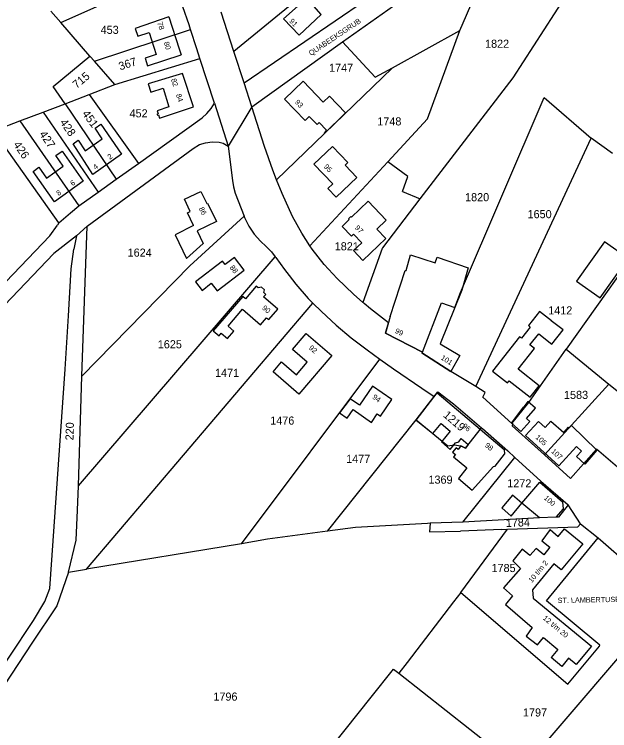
# Model space of a CAD drawing. Extents: x 191922 to 199923, y 328959 to 333350.
# Drawn here: x 193304.1 to 193502.6, y 331272.8 to 331511.5 of the extents above; entities that cross this region are included whole.
import ezdxf

# ---------------------------------------------------------------- set-up
doc = ezdxf.new("R2010")
doc.units = 0
for name, color, linetype in [('bestemmingsplangebied', 7, 'Continuous'), ('enkelbestemming', 7, 'Continuous'), ('Level 13', 7, 'Continuous'), ('Level 14', 7, 'Continuous'), ('Level 6', 7, 'Continuous'), ('maatvoering - maximum aantal wooneenheden', 7, 'Continuous'), ('Maatvoering_symbolen', 7, 'Continuous'), ('recreatiewoning', 7, 'Continuous')]:
    doc.layers.add(name, color=color, linetype=linetype)

msp = doc.modelspace()

# ---------------------------------------------------------------- linework, layer by layer
at = {"layer": 'bestemmingsplangebied'}
for p, q in [((193413.46, 331502.25), (193483.41, 331552.3)), ((193413.46, 331502.25), (193483.41, 331552.3)), ((193383.28, 331480.66), (193413.46, 331502.25)), ((193383.28, 331480.66), (193413.46, 331502.25)), ((193383.28, 331480.66), (193375.39, 331467.54)), ((193383.28, 331480.66), (193375.39, 331467.54)), ((193367.77, 331468.62), (193370.05, 331468.97)), ((193367.77, 331468.62), (193370.05, 331468.97)), ((193326.54, 331390.86), (193328.33, 331440.84)), ((193326.54, 331390.86), (193328.33, 331440.84)), ((193325.49, 331354.3), (193326.54, 331390.86)), ((193325.49, 331354.3), (193326.54, 331390.86)), ((193322.12, 331325.58), (193318.2, 331314.38)), ((193322.12, 331325.58), (193318.2, 331314.38)), ((193318.2, 331314.38), (193309.96, 331301.86)), ((193318.2, 331314.38), (193309.96, 331301.86)), ((193309.96, 331301.86), (193287.98, 331268.81)), ((193309.96, 331301.86), (193287.98, 331268.81))]:
    msp.add_line(p, q, dxfattribs=at)
for points in [[(193328.33, 331440.84), (193363.7, 331466.78), (193365.81, 331468.09), (193367.77, 331468.62)], [(193328.33, 331440.84), (193363.7, 331466.78), (193365.81, 331468.09), (193367.77, 331468.62)], [(193370.05, 331468.97), (193372.34, 331468.92), (193373.7, 331468.49), (193375.39, 331467.54)], [(193370.05, 331468.97), (193372.34, 331468.92), (193373.7, 331468.49), (193375.39, 331467.54)], [(193322.12, 331325.58), (193324.71, 331336.26), (193325.15, 331346.22), (193325.49, 331354.3)], [(193322.12, 331325.58), (193324.71, 331336.26), (193325.15, 331346.22), (193325.49, 331354.3)]]:
    msp.add_lwpolyline(points, dxfattribs=at)
at = {"layer": 'Level 6'}
for p, q in [((193470.37, 331490.36), (193501.2, 331538.12)), ((193452.6, 331506.13), (193461.86, 331527.39)), ((193319.55, 331508.75), (193355.56, 331524.79)), ((193400.87, 331518.56), (193377.32, 331499.13)), ((193380.72, 331488.59), (193421.17, 331516.33)), ((193362.32, 331507.97), (193360.27, 331513.93)), ((193319.55, 331508.75), (193316.29, 331512.49)), ((193377.32, 331499.13), (193373.09, 331512.24)), ((193329.29, 331497.55), (193319.55, 331508.75)), ((193362.84, 331506.37), (193362.32, 331507.97)), ((193330.79, 331495.84), (193362.84, 331506.37)), ((193364.9, 331500), (193362.84, 331506.37)), ((193430.15, 331493.66), (193452.6, 331506.13)), ((193441.79, 331476.59), (193452.6, 331506.13)), ((193424.41, 331490.48), (193413.46, 331502.25)), ((193365.96, 331496.74), (193364.9, 331500)), ((193317.01, 331487.42), (193329.29, 331497.55)), ((193329.29, 331497.55), (193330.79, 331495.84)), ((193380.72, 331488.59), (193377.32, 331499.13)), ((193337.58, 331488.1), (193330.79, 331495.84)), ((193337.58, 331488.1), (193365.96, 331496.74)), ((193370.77, 331481.85), (193365.96, 331496.74)), ((193407.52, 331471.79), (193430.15, 331493.66)), ((193424.41, 331490.48), (193430.15, 331493.66)), ((193439.44, 331449.95), (193470.37, 331490.36)), ((193329.08, 331484.79), (193337.58, 331488.1)), ((193383.28, 331480.66), (193380.72, 331488.59)), ((193320.98, 331481.63), (193317.01, 331487.42)), ((193320.98, 331481.63), (193329.08, 331484.79)), ((193329.08, 331484.79), (193345.47, 331461.78)), ((193313.73, 331478.9), (193320.98, 331481.63)), ((193320.98, 331481.63), (193338.06, 331456.49)), ((193369.66, 331480.04), (193370.77, 331481.85)), ((193370.77, 331481.85), (193375.39, 331467.54)), ((193387.53, 331467.46), (193383.28, 331480.66)), ((193305.94, 331475.97), (193313.73, 331478.9)), ((193313.73, 331478.9), (193332.01, 331452.17)), ((193297.16, 331472.67), (193305.94, 331475.97)), ((193305.94, 331475.97), (193325.62, 331447.6)), ((193428.58, 331462.32), (193441.79, 331476.59)), ((193318.91, 331442), (193297.16, 331472.67)), ((193391.5, 331456.35), (193407.52, 331471.79)), ((193457.98, 331387.41), (193496.45, 331470.16)), ((193503.54, 331465.06), (193496.45, 331470.16)), ((193390.24, 331459.51), (193387.53, 331467.46)), ((193338.06, 331456.49), (193345.47, 331461.78)), ((193402.65, 331434.35), (193428.58, 331462.32)), ((193435.33, 331457.44), (193428.58, 331462.32)), ((193391.5, 331456.35), (193390.24, 331459.51)), ((193433.45, 331452.46), (193435.33, 331457.44)), ((193332.01, 331452.17), (193338.06, 331456.49)), ((193393.35, 331451.72), (193391.5, 331456.35)), ((193325.62, 331447.6), (193332.01, 331452.17)), ((193433.45, 331452.46), (193439.44, 331449.95)), ((193377.71, 331451.83), (193380.67, 331444.26)), ((193396.87, 331444.1), (193393.35, 331451.72)), ((193426.99, 331433.67), (193439.44, 331449.95)), ((193522.77, 331448.8), (193488.02, 331399.86)), ((193362.63, 331427.66), (193380.67, 331444.26)), ((193399.92, 331438.5), (193396.87, 331444.1)), ((193315.87, 331437.6), (193318.5, 331441.21)), ((193318.91, 331442), (193318.5, 331441.21)), ((193328.33, 331440.84), (193324.86, 331437.66)), ((193328.33, 331440.84), (193324.86, 331437.66)), ((193382.27, 331440.92), (193384.07, 331438.26)), ((193324.86, 331437.66), (193317.25, 331431.78)), ((193324.86, 331437.66), (193317.25, 331431.78)), ((193324.86, 331437.66), (193323.97, 331433.24)), ((193402.65, 331434.35), (193399.92, 331438.5)), ((193403.43, 331433.17), (193402.65, 331434.35)), ((193407.35, 331428.15), (193403.43, 331433.17)), ((193420.34, 331415.56), (193426.88, 331433.53)), ((193426.88, 331433.53), (193426.99, 331433.67)), ((193317.25, 331431.78), (193280.26, 331393.17)), ((193317.25, 331431.78), (193280.26, 331393.17)), ((193325.49, 331354.3), (193391.07, 331430.69)), ((193411.68, 331423.46), (193407.35, 331428.15)), ((193362.63, 331427.66), (193326.54, 331390.86)), ((193394.12, 331426.47), (193395.68, 331424.4)), ((193395.68, 331424.4), (193397.93, 331421.5)), ((193417.14, 331418.24), (193411.68, 331423.46)), ((193420.31, 331415.49), (193417.14, 331418.24)), ((193328.13, 331326.57), (193403.62, 331415.24)), ((193420.34, 331415.56), (193420.31, 331415.49)), ((193420.54, 331415.3), (193420.31, 331415.49)), ((193420.73, 331415.14), (193420.54, 331415.3)), ((193422.86, 331413.3), (193420.73, 331415.14)), ((193440.12, 331398.9), (193446.48, 331415.3)), ((193428.81, 331408.65), (193422.86, 331413.3)), ((193411.36, 331407.92), (193416.43, 331403.68)), ((193427.82, 331405.17), (193428.81, 331408.65)), ((193440.12, 331398.9), (193427.82, 331405.17)), ((193475.59, 331382.14), (193488.02, 331399.86)), ((193488.02, 331399.86), (193502.25, 331388.27)), ((193439.94, 331398.61), (193440.12, 331398.9)), ((193449.62, 331392.48), (193439.94, 331398.61)), ((193379.82, 331335.07), (193425.96, 331396.59)), ((193457.98, 331387.41), (193449.62, 331392.48)), ((193461.12, 331385.49), (193457.98, 331387.41)), ((193480.81, 331364.65), (193502.25, 331388.27)), ((193502.25, 331388.27), (193515.64, 331377.39)), ((193440, 331386.9), (193444.09, 331384.11)), ((193460.34, 331383.92), (193461.12, 331385.49)), ((193438.08, 331376.29), (193444.09, 331384.11)), ((193469.99, 331375.08), (193460.34, 331383.92)), ((193469.99, 331375.08), (193475.59, 331382.14)), ((193408.49, 331339.24), (193438.08, 331376.29)), ((193470.39, 331374.73), (193469.99, 331375.08)), ((193470.12, 331374.34), (193470.39, 331374.73)), ((193480.81, 331364.65), (193470.12, 331374.34)), ((193498.21, 331366.58), (193489.54, 331356.74)), ((193510.07, 331356.3), (193498.21, 331366.58)), ((193453.65, 331342.28), (193470.97, 331363.77)), ((193489.54, 331356.74), (193480.81, 331364.65)), ((193488.77, 331347.96), (193485.55, 331343.9)), ((193492.82, 331341.66), (193488.77, 331347.96)), ((193453.65, 331342.28), (193442.78, 331341.86)), ((193479.17, 331343.66), (193453.65, 331342.28)), ((193484.6, 331343.86), (193479.17, 331343.66)), ((193485.55, 331343.9), (193484.6, 331343.86)), ((193417.79, 331340.47), (193408.49, 331339.24)), ((193441.86, 331341.83), (193417.79, 331340.47)), ((193442.78, 331341.86), (193441.86, 331341.83)), ((193442.78, 331341.86), (193442.53, 331338.99)), ((193466.57, 331339.8), (193452.81, 331339.28)), ((193452.95, 331318.8), (193468.56, 331339.89)), ((193466.57, 331339.8), (193468.56, 331339.89)), ((193492.82, 331341.66), (193498.79, 331337.02)), ((193408.49, 331339.24), (193388.46, 331336.61)), ((193442.53, 331338.99), (193452.81, 331339.28)), ((193379.82, 331335.07), (193328.13, 331326.57)), ((193388.46, 331336.61), (193379.82, 331335.07)), ((193498.79, 331337.02), (193500.46, 331335.55)), ((193500.46, 331335.55), (193522.46, 331316.29)), ((193322.12, 331325.58), (193328.13, 331326.57)), ((193452.95, 331318.8), (193450.52, 331315.72)), ((193452.95, 331318.8), (193488.67, 331288.25)), ((193450.52, 331315.72), (193435.07, 331295.5)), ((193435.07, 331295.5), (193432.29, 331291.88)), ((193430.47, 331293.3), (193432.29, 331291.88)), ((193432.29, 331291.88), (193473.37, 331259.55))]:
    msp.add_line(p, q, dxfattribs=at)
for points in [[(193452.85, 331418.75), (193480.7, 331483.77), (193496.45, 331470.16)], [(193345.47, 331461.78), (193366.74, 331476.97), (193368.31, 331478.4), (193369.66, 331480.04)], [(193375.39, 331467.54), (193376.77, 331456.11), (193377.11, 331453.94), (193377.71, 331451.83)], [(193318.91, 331442), (193322.8, 331445.33), (193325.62, 331447.6)], [(193380.67, 331444.26), (193380.84, 331443.8), (193382.27, 331440.92)], [(193258.96, 331379.02), (193276.54, 331396.69), (193315.87, 331437.6)], [(193384.07, 331438.26), (193386.21, 331435.86), (193388.09, 331434.05)], [(193285.97, 331272.84), (193310.48, 331309.49), (193314.27, 331315.81), (193315.96, 331320.1), (193320.99, 331393.22), (193322.18, 331410.98), (193323.08, 331426.71), (193323.97, 331433.24)], [(193388.09, 331434.05), (193389.77, 331432.28), (193391.07, 331430.69)], [(193391.07, 331430.69), (193391.31, 331430.39), (193394.12, 331426.47)], [(193397.93, 331421.5), (193402.05, 331416.8), (193403.62, 331415.24)], [(193446.48, 331415.3), (193450.92, 331413.77), (193452.85, 331418.75)], [(193403.62, 331415.24), (193406.49, 331412.39), (193411.36, 331407.92)], [(193416.43, 331403.68), (193421.68, 331399.67), (193425.96, 331396.59)], [(193425.96, 331396.59), (193430.51, 331393.31), (193440, 331386.9)], [(193444.09, 331384.11), (193445.3, 331385.68), (193450.51, 331381.64), (193459.87, 331373.7)], [(193438.08, 331376.29), (193448.65, 331367.67), (193450.74, 331367.99), (193453, 331367.68), (193454.51, 331366.92), (193459.87, 331373.7)], [(193459.87, 331373.7), (193460.16, 331373.46), (193468.58, 331365.97), (193470.97, 331363.77)], [(193470.97, 331363.77), (193479.66, 331355.95), (193488.77, 331347.96)], [(193468.56, 331339.89), (193492.01, 331340.64), (193492.82, 331341.66)], [(193499.3, 331301.24), (193481.51, 331315.97), (193498.79, 331337.02)], [(193473.37, 331259.55), (193521.32, 331315.46), (193522.46, 331316.29)], [(193488.67, 331288.25), (193499.17, 331300.91), (193499.3, 331301.24)], [(193400.99, 331256.15), (193423.06, 331283.89), (193430.47, 331293.3)]]:
    msp.add_lwpolyline(points, dxfattribs=at)
at = {"layer": 'recreatiewoning'}
for p, q in [((193355.56, 331510.69), (193359.06, 331500)), ((193399.01, 331504.51), (193393.79, 331509.94)), ((193399.01, 331504.51), (193406.43, 331511.36)), ((193359.06, 331500), (193359.73, 331497.96)), ((193409.12, 331484.18), (193414.54, 331478.6)), ((193351.65, 331478.24), (193351.99, 331478.36)), ((193351.65, 331478.24), (193351.8, 331477.82)), ((193351.73, 331479.34), (193351.99, 331478.36)), ((193407.52, 331471.79), (193414.54, 331478.6)), ((193351.8, 331477.82), (193352.13, 331477.93)), ((193339.84, 331464.91), (193330.27, 331458.12)), ((193418.33, 331457.14), (193411.42, 331450.53)), ((193327.02, 331455.83), (193317.44, 331449.04)), ((193422.05, 331449.16), (193416.54, 331443.85)), ((193422.06, 331449.16), (193428.1, 331442.89)), ((193415.72, 331443.06), (193413.34, 331440.77)), ((193416.29, 331444.11), (193415.47, 331443.32)), ((193415.47, 331443.32), (193415.72, 331443.06)), ((193416.3, 331444.11), (193416.54, 331443.85)), ((193424.98, 331439.89), (193428.1, 331442.89)), ((193413.34, 331440.77), (193416.49, 331437.49)), ((193424.99, 331439.89), (193427.99, 331436.75)), ((193427.99, 331436.75), (193420.29, 331429.46)), ((193429.41, 331410.75), (193434.4, 331426.05)), ((193385.36, 331420.35), (193384.71, 331420.91)), ((193386.5, 331420.52), (193385.36, 331420.34)), ((193387.45, 331419.71), (193386.5, 331420.52)), ((193387.23, 331418.74), (193387.45, 331419.71)), ((193387.92, 331418.15), (193387.23, 331418.74)), ((193401.42, 331405.14), (193409.96, 331397.83)), ((193475.27, 331382.42), (193473.96, 331380.68)), ((193477.8, 331380.17), (193475.27, 331382.42)), ((193498.32, 331366.18), (193494.35, 331361.6))]:
    msp.add_line(p, q, dxfattribs=at)
for points in [[(193406.43, 331511.36), (193401.59, 331516.92), (193393.79, 331509.94)], [(193355.56, 331510.69), (193344.4, 331506.71), (193345.23, 331504.15), (193349.01, 331505.46), (193351.4, 331498.11), (193347.68, 331496.86), (193348.52, 331494.27), (193359.73, 331497.96)], [(193360.16, 331491.79), (193348.73, 331488.31), (193349.57, 331485.58), (193353.66, 331486.86), (193355.61, 331480.59), (193351.73, 331479.34)], [(193352.13, 331477.93), (193352.47, 331476.89), (193363.79, 331480.64), (193360.16, 331491.79)], [(193394.11, 331483.22), (193400.38, 331489.16), (193407.02, 331482.22), (193409.12, 331484.18)], [(193394.11, 331483.22), (193401, 331476.07), (193402.42, 331477.43), (193405.03, 331474.72), (193405.73, 331475.38), (193408.17, 331472.83), (193407.33, 331471.98), (193407.52, 331471.79)], [(193330.27, 331458.12), (193323.66, 331468.33), (193325.37, 331469.54), (193327.74, 331466.01), (193333.4, 331470), (193331, 331473.52), (193332.92, 331474.86), (193339.84, 331464.91)], [(193403.97, 331461.53), (193410.16, 331467.44), (193415.28, 331462.14), (193414.34, 331461.23), (193418.33, 331457.14)], [(193317.44, 331449.04), (193310.36, 331459.13), (193312.3, 331460.51), (193314.83, 331456.91), (193320.38, 331460.83), (193317.91, 331464.37), (193319.99, 331465.84), (193327.02, 331455.83)], [(193411.42, 331450.53), (193408.64, 331453.38), (193410.27, 331454.95), (193403.97, 331461.53)], [(193363.82, 331441.09), (193361.78, 331445.35), (193362.73, 331445.81), (193360.78, 331449.88), (193366.24, 331452.48), (193368.22, 331448.45), (193368.46, 331448.56), (193371.46, 331442.39), (193365.08, 331439.29), (193367.09, 331435.15)], [(193363.82, 331441.09), (193357.69, 331438.01), (193361.52, 331430.11), (193367.09, 331435.15)], [(193416.49, 331437.49), (193417.2, 331438.17), (193419.9, 331435.36), (193417.17, 331432.75), (193420.29, 331429.46)], [(193508.69, 331430.09), (193500.87, 331435.67), (193491.57, 331422.59), (193499.4, 331417.01), (193508.69, 331430.09)], [(193380.69, 331426.23), (193377.47, 331430.44), (193374.37, 331428.07), (193373.46, 331429.25)], [(193434.4, 331426.05), (193434.69, 331426.11), (193436.22, 331431.29), (193444.36, 331428.62), (193445.02, 331430.57), (193455.42, 331427.01)], [(193373.46, 331429.25), (193364.5, 331422.28), (193366.69, 331419.44), (193369.76, 331421.83), (193371.71, 331419.32), (193380.69, 331426.23)], [(193455.42, 331427.01), (193453.24, 331419.59), (193446.06, 331401.61), (193452.66, 331397.74), (193449.62, 331392.48)], [(193384.71, 331420.91), (193381.1, 331416.7), (193380.24, 331417.44)], [(193380.24, 331417.44), (193370.37, 331406.04), (193372.36, 331404.33), (193373.09, 331405.2), (193375.12, 331403.46), (193377.22, 331405.94), (193375.32, 331407.56), (193380.1, 331413.18), (193386.13, 331408), (193388.12, 331410.37), (193388.88, 331409.72)], [(193388.88, 331409.72), (193391.91, 331413.23), (193387.21, 331417.29), (193387.92, 331418.15)], [(193483.14, 331409.35), (193479.22, 331412.46), (193475.49, 331407.76), (193476.12, 331407.27), (193473.18, 331403.55), (193472.55, 331404.04), (193463.56, 331392.58), (193468.55, 331388.65), (193469.11, 331389.36), (193476.1, 331383.86), (193479.09, 331387.66), (193472.08, 331393.18), (193477.51, 331400.08), (193476, 331401.28), (193478.93, 331405.01), (193483.32, 331401.56), (193487.03, 331406.28), (193483.1, 331409.37)], [(193429.41, 331410.75), (193427.82, 331405.17), (193440.12, 331398.9), (193439.94, 331398.61), (193449.62, 331392.48)], [(193409.96, 331397.83), (193398.95, 331384.89), (193390.34, 331392.36), (193393.15, 331395.66), (193398.11, 331391.36), (193401.71, 331395.58), (193396.82, 331399.8), (193401.42, 331405.14)], [(193429.93, 331383.12), (193423.54, 331387.53), (193419.18, 331381.23), (193416.09, 331383.37)], [(193438.04, 331376.24), (193445.02, 331385.33), (193453.65, 331378.14), (193467.41, 331366.43), (193467.55, 331364.93)], [(193416.09, 331383.37), (193412.55, 331378.68), (193415.04, 331376.93), (193417.02, 331379.81), (193423.15, 331375.5), (193425.07, 331378.32), (193426.17, 331377.54), (193429.93, 331383.12)], [(193475.98, 331375.79), (193473, 331372.42), (193469.86, 331375.2), (193473.96, 331380.68)], [(193475.98, 331375.79), (193474.85, 331376.81), (193477.8, 331380.17)], [(193438.04, 331376.24), (193443.64, 331371.73), (193446.34, 331375.17), (193449.38, 331372.59), (193446.55, 331369.01), (193449.37, 331366.42), (193451.19, 331368.71), (193452.26, 331369.03), (193453.09, 331370.08), (193455.44, 331368.09), (193454.51, 331366.92), (193453, 331367.68), (193452.02, 331366.45), (193451.34, 331367.02), (193450.21, 331365.59), (193451.12, 331364.82), (193450.51, 331364.05), (193454.95, 331360.3), (193452.15, 331356.78), (193456.74, 331352.89), (193463.8, 331360.77), (193464.36, 331360.93), (193467.55, 331364.93)], [(193474.46, 331371.08), (193478.83, 331375.74), (193481.06, 331373.78), (193482.95, 331375.84), (193487.27, 331372.07), (193488.85, 331373.87), (193489.04, 331373.66), (193489.8, 331374.5), (193498.32, 331366.18)], [(193474.46, 331371.08), (193485.65, 331360.96), (193491.52, 331367.48), (193493.19, 331365.94), (193491.56, 331364.08), (193494.35, 331361.6)], [(193479.17, 331343.66), (193473.34, 331348.55), (193479.33, 331355.56)], [(193479.33, 331355.56), (193486.88, 331349.02), (193487.04, 331346.71), (193484.6, 331343.86), (193479.17, 331343.66)], [(193473.34, 331348.55), (193470.18, 331351.21), (193466.64, 331346.97), (193469.77, 331344.26), (193473.34, 331348.55)], [(193482.71, 331339.74), (193479.95, 331336.07), (193482.59, 331333.95), (193480.57, 331331.34), (193478.1, 331333.49), (193475.98, 331331.18), (193473.44, 331333.29), (193470.28, 331329.4), (193472.84, 331326.84), (193467.22, 331320.39), (193470.2, 331317.68), (193467.83, 331314.78), (193476.79, 331307.1), (193474.76, 331304.28), (193478.53, 331301.34), (193480.55, 331303.79), (193485.31, 331299.82), (193483.1, 331297.14)], [(193482.71, 331339.74), (193485.43, 331337.5), (193487.51, 331340.02), (193493.59, 331335), (193486.42, 331326.31), (193484, 331328.31), (193476.85, 331319.65), (193477.07, 331316.92), (193496.47, 331300.9), (193491.44, 331294.79), (193488.9, 331296.89), (193486.67, 331294.19), (193483.1, 331297.14)]]:
    msp.add_lwpolyline(points, dxfattribs=at)

# ---------------------------------------------------------------- texts
at = {"layer": 'enkelbestemming'}
for s, p in [('453', (193332.85, 331504.95)), ('1822', (193461.02, 331500.32)), ('1747', (193409.02, 331492.32)), ('452', (193342.49, 331477.13)), ('1748', (193425.1, 331474.45)), ('1820', (193454.36, 331449.19)), ('1650', (193475.2, 331443.53)), ('1821', (193410.9, 331432.82)), ('1624', (193341.85, 331430.71)), ('1412', (193482.08, 331411.47)), ('1625', (193351.91, 331400.17)), ('1471', (193370.99, 331390.64)), ('1583', (193487.35, 331383.3)), ('1476', (193389.4, 331374.74)), ('1477', (193414.71, 331361.99)), ('1369', (193442.16, 331355.06)), ('1272', (193468.42, 331353.83)), ('1785', (193463.18, 331325.61)), ('1796', (193370.45, 331282.76)), ('1797', (193473.67, 331277.48))]:
    msp.add_text(s, height=2.7, dxfattribs=at).set_placement(p)
for s, rotation, p in [('367', 17.7447, (193339.37, 331492.77)), ('715', 39.7317, (193324.85, 331486.57)), ('451', 306.1741, (193326.54, 331478.3)), ('428', 304.5204, (193319.12, 331475.47)), ('427', 304.2632, (193312.27, 331471.54)), ('426', 304.1037, (193303.64, 331468.02)), ('1219', 319.2125, (193446.87, 331377.58)), ('1784', 1.8977, (193467.99, 331340.62))]:
    msp.add_text(s, height=2.7, rotation=rotation, dxfattribs=at).set_placement(p)
at = {"layer": 'Level 13'}
msp.add_text('QUABEEKSGRUB', height=1.75, rotation=33.6583, dxfattribs=at).set_placement((193402.96, 331497.58))
at = {"layer": 'Level 14'}
msp.add_text('220', height=2.7, rotation=88.4425, dxfattribs=at).set_placement((193323.79, 331369.46))
at = {"layer": 'maatvoering - maximum aantal wooneenheden'}
for s, rotation, p in [('91', 313.8242, (193395.61, 331509.06)), ('78', 288.1268, (193351.69, 331508.69)), ('80', 288.1268, (193353.87, 331502.04)), ('82', 288.0178, (193356.29, 331489.79)), ('84', 288.0178, (193357.95, 331484.68)), ('93', 313.9864, (193397.46, 331482.05)), ('2', 35.3444, (193335.89, 331462.97)), ('4', 35.3444, (193331.12, 331459.59)), ('95', 313.9864, (193407.11, 331460.56)), ('6', 35.2644, (193323.48, 331454.18)), ('8', 35.2644, (193318.83, 331450.89)), ('86', 295.9242, (193365.54, 331446.8)), ('97', 313.8242, (193417.48, 331440.19)), ('88', 307.3973, (193375.78, 331427.05)), ('90', 319.181, (193386.53, 331413.39)), ('99', 332.9733, (193430.82, 331405.43)), ('92', 319.4236, (193402.1, 331400.07)), ('101', 327.6784, (193446.1, 331396.6)), ('94', 325.4354, (193423.31, 331383.56)), ('96', 319.6289, (193453.25, 331374.01)), ('105', 317.8806, (193477.69, 331370.31)), ('98', 319.6289, (193460.81, 331367.59)), ('107', 317.8806, (193482.9, 331365.61)), ('100', 319.1001, (193480.5, 331350.06)), ('10 t/m 2', 50.4442, (193476.62, 331321.89)), ('12 t/m 20', 320.4442, (193480.15, 331309.97))]:
    msp.add_text(s, height=1.75, rotation=rotation, dxfattribs=at).set_placement(p)
at = {"layer": 'Maatvoering_symbolen'}
msp.add_text('ST. LAMBERTUSPLEIN', height=1.75, rotation=1.0322, dxfattribs=at).set_placement((193485.24, 331315.29))

doc.saveas('drawing.dxf')
